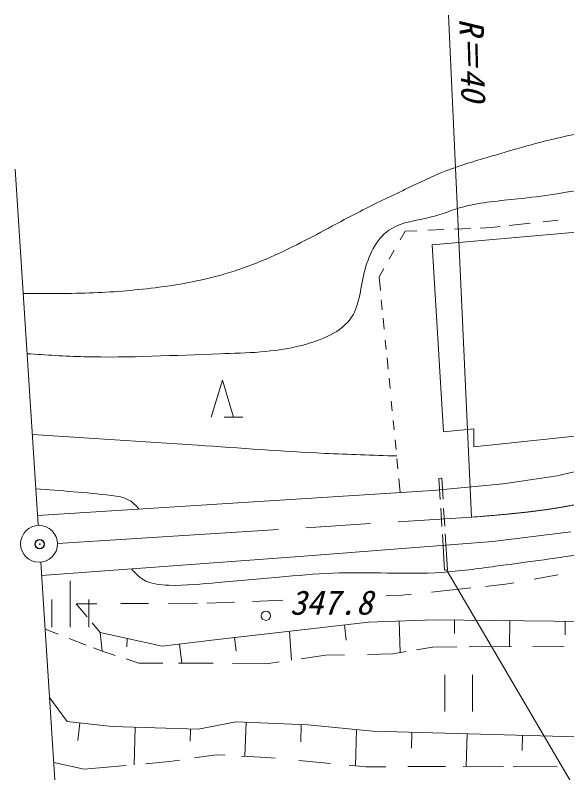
# Model space of a CAD drawing. Units: millimetres, scale not verified. Extents: x 40000 to 680000, y 20000 to 380000.
# Drawn here: x 105574 to 135480, y 243288 to 284359 of the extents above; entities that cross this region are included whole.
import ezdxf
from ezdxf.enums import TextEntityAlignment as Align

# ---------------------------------------------------------------- set-up
doc = ezdxf.new("R2010")
doc.units = ezdxf.units.MM
doc.header["$LTSCALE"] = 1000
doc.header["$PDMODE"] = 32
doc.header["$PDSIZE"] = 500
doc.linetypes.add('CHAIN', pattern=[18.5, 12, -1.5, 3.5, -1.5])
for name, color, linetype, lineweight in [('M-BGD', 7, 'Continuous', 13), ('M-BMK', 2, 'CHAIN', 13), ('M-BMK-SRVR', 3, 'Continuous', 13), ('M-STR-HTXT', 7, 'Continuous', 13), ('M-STR-STR3', 7, 'Continuous', 13)]:
    doc.layers.add(name, color=color, linetype=linetype, lineweight=lineweight)
doc.layers.add('M-OTRS', color=6, linetype='Continuous')
doc.styles.add('ＭＳ ゴシック', font='')
doc.styles.get('ＭＳ ゴシック').set_extended_font_data('MS Gothic')

msp = doc.modelspace()

# ---------------------------------------------------------------- linework, layer by layer
at = {"layer": 'M-BGD'}
for p, q in [((128187, 271916), (142550, 273177)), ((134204, 273159), (135018, 273251)), ((127938, 272698), (128813, 272735)), ((129384, 272759), (130261, 272796)), ((130785, 272818), (131416, 272845)), ((131416, 272845), (131870, 272896)), ((132355, 272951), (133493, 273079)), ((126448, 272178), (126716, 272646)), ((126716, 272646), (127347, 272673)), ((128794, 261780), (128187, 271916)), ((125852, 271136), (126128, 271619)), ((125300, 270171), (125562, 270630)), ((125373, 269430), (125300, 270171)), ((125476, 268383), (125422, 268926)), ((125578, 267343), (125520, 267934)), ((125687, 266243), (125638, 266742)), ((125794, 265162), (125733, 265778)), ((116208, 262573), (116810, 264572)), ((116810, 264572), (117408, 262572)), ((125896, 264121), (125841, 264684)), ((126015, 262919), (125964, 263439)), ((116908, 262572), (117908, 262572)), ((126118, 261877), (126067, 262391)), ((130436, 261943), (128794, 261780)), ((140120, 261976), (130435, 260958)), ((130435, 260958), (130436, 261943)), ((126222, 260819), (126171, 261336)), ((126325, 259774), (126271, 260324)), ((137867, 260080), (134963, 259379)), ((126453, 258479), (126378, 259235)), ((128548, 259243), (128698, 259253)), ((128548, 259243), (128618, 258102)), ((128698, 259253), (128768, 258119)), ((134963, 259379), (132029, 258953)), ((132029, 258953), (128208, 258590)), ((128208, 258590), (106796, 257236)), ((128647, 257633), (128708, 256645)), ((128798, 257626), (128858, 256654)), ((131474, 255837), (135688, 256361)), ((128735, 256205), (128854, 254282)), ((128884, 256237), (129004, 254291)), ((120744, 254990), (131474, 255837)), ((107007, 253986), (120744, 254990)), ((128854, 254282), (129004, 254291)), ((133705, 253794), (134990, 254026)), ((108564, 253688), (108562, 251188)), ((131069, 253397), (132160, 253515)), ((132160, 253515), (132604, 253595)), ((128147, 253083), (130283, 253312)), ((107563, 252689), (107562, 251189)), ((109562, 251187), (109563, 252687)), ((118436, 252580), (120080, 252647)), ((125667, 252875), (126550, 252911)), ((126550, 252911), (127056, 252965)), ((108874, 252451), (109998, 252456)), ((109476, 251740), (108874, 252451)), ((111308, 252461), (112810, 252467)), ((113888, 252471), (115467, 252477)), ((115971, 252479), (117467, 252540)), ((110191, 250895), (109743, 251424)), ((124724, 251459), (121918, 251123)), ((128272, 251591), (124724, 251459)), ((126449, 249804), (126385, 251521)), ((140067, 251447), (128272, 251591)), ((129385, 250843), (129394, 251578)), ((132377, 250137), (132394, 251541)), ((135385, 250764), (135394, 251504)), ((107900, 250810), (107196, 251083)), ((121918, 251123), (116240, 250485)), ((120557, 249393), (120443, 250957)), ((123521, 250474), (123422, 251303)), ((109424, 250218), (108495, 250579)), ((110292, 249881), (110191, 250895)), ((113536, 250149), (110191, 250895)), ((111627, 250114), (111641, 250572)), ((117547, 249880), (117462, 250637)), ((116240, 250485), (113536, 250149)), ((114613, 249236), (114485, 250267)), ((132486, 250133), (130177, 250117)), ((135338, 250120), (133643, 250130)), ((110292, 249881), (109822, 250064)), ((110992, 249655), (110292, 249881)), ((126040, 249734), (124666, 249710)), ((126767, 249858), (126040, 249734)), ((128204, 250104), (127335, 249956)), ((129522, 250113), (128204, 250104)), ((112285, 249238), (111583, 249465)), ((119890, 249299), (119213, 249199)), ((122390, 249669), (121075, 249475)), ((123434, 249688), (122390, 249669)), ((113577, 249237), (112285, 249238)), ((115834, 249235), (114425, 249236)), ((116313, 249230), (115834, 249235)), ((119213, 249199), (117354, 249219)), ((128869, 246610), (128870, 248610)), ((130370, 248609), (130369, 246609)), ((107437, 247380), (108396, 246064)), ((108396, 246064), (110829, 245792)), ((115493, 245653), (117555, 246057)), ((117555, 246057), (121441, 245885)), ((118033, 244188), (118088, 246033)), ((108970, 245037), (109076, 245988)), ((110829, 245792), (115493, 245653)), ((112017, 243730), (112077, 245755)), ((115056, 244997), (115076, 245665)), ((121058, 244969), (121086, 245901)), ((121441, 245885), (124956, 245544)), ((124021, 243672), (124079, 245629)), ((124956, 245544), (136007, 245232)), ((127050, 244618), (127076, 245484)), ((130022, 243639), (130075, 245400)), ((133067, 244495), (133073, 245315)), ((114474, 243975), (113937, 243897)), ((116472, 244267), (115294, 244095)), ((116967, 244242), (116472, 244267)), ((119209, 244129), (117850, 244198)), ((119673, 244085), (119209, 244129)), ((122672, 243800), (120947, 243964)), ((109307, 243495), (107667, 243856)), ((111596, 243694), (109307, 243495)), ((113937, 243897), (112638, 243784)), ((124582, 243618), (123675, 243705)), ((125666, 243622), (124582, 243618)), ((128900, 243634), (126860, 243627)), ((132051, 243646), (129863, 243638)), ((134950, 243606), (132563, 243639))]:
    msp.add_line(p, q, dxfattribs=at)
msp.add_circle((119166, 251804), 250, dxfattribs=at)
for points, knots in [([(169998, 280904), (169672, 280936), (169345, 280967), (169045, 280897), (168652, 280804), (168304, 280536), (167961, 280279), (167263, 279759), (166584, 279288), (165881, 278830), (165262, 278426), (164625, 278033), (164008, 277613), (163352, 277167), (162718, 276691), (162062, 276248), (161424, 275818), (160765, 275420), (160096, 275040), (159598, 274757), (159094, 274485), (158553, 274286), (158059, 274103), (157534, 273982), (157011, 273984), (156500, 273987), (155992, 274106), (155500, 274258), (154887, 274446), (154299, 274684), (153717, 274954), (153131, 275226), (152549, 275530), (151933, 275681), (151207, 275860), (150432, 275827), (149666, 275804), (148289, 275763), (146940, 275757), (145585, 275716), (144046, 275671), (142500, 275583), (140959, 275448), (139572, 275327), (138190, 275168), (136817, 274967), (135489, 274773), (134170, 274540), (132826, 274396), (131838, 274290), (130836, 274233), (129893, 273975), (129287, 273809), (128705, 273561), (128078, 273402), (127350, 273217), (126561, 273154), (125956, 272785), (125241, 272349), (124785, 271486), (124542, 270586), (124291, 269654), (124270, 268682), (123807, 267980), (123279, 267180), (122177, 266732), (121118, 266461), (119582, 266069), (118135, 266049), (116664, 266003), (114246, 265927), (111762, 265779), (109305, 265846), (108275, 265874), (107250, 265939), (106226, 266005)], [0, 0, 0, 0, 1, 1, 1, 2, 2, 2, 3, 3, 3, 4, 4, 4, 5, 5, 5, 6, 6, 6, 7, 7, 7, 8, 8, 8, 9, 9, 9, 10, 10, 10, 11, 11, 11, 12, 12, 12, 13, 13, 13, 14, 14, 14, 15, 15, 15, 16, 16, 16, 17, 17, 17, 18, 18, 18, 19, 19, 19, 20, 20, 20, 21, 21, 21, 22, 22, 22, 23, 23, 23, 24, 24, 24, 25, 25, 25, 25]), ([(106013, 269274), (107284, 269267), (108555, 269259), (109824, 269310), (111014, 269358), (112203, 269457), (113386, 269614), (114589, 269773), (115787, 269993), (116949, 270334), (118294, 270730), (119591, 271288), (120847, 271918), (122003, 272498), (123123, 273138), (124272, 273724), (125080, 274137), (125903, 274524), (126722, 274919), (127448, 275270), (128172, 275627), (128922, 275920), (129738, 276238), (130584, 276479), (131427, 276725), (132684, 277091), (133935, 277469), (135213, 277752), (136230, 277977), (137265, 278142), (138303, 278195), (139581, 278259), (140866, 278152), (142143, 278025), (143569, 277883), (144986, 277716), (146401, 277520), (147633, 277350), (148864, 277158), (150103, 277044), (151231, 276941), (152365, 276902), (153498, 276903), (154426, 276903), (155354, 276930), (156281, 276956)], [0, 0, 0, 0, 1, 1, 1, 2, 2, 2, 3, 3, 3, 4, 4, 4, 5, 5, 5, 6, 6, 6, 7, 7, 7, 8, 8, 8, 9, 9, 9, 10, 10, 10, 11, 11, 11, 12, 12, 12, 13, 13, 13, 14, 14, 14, 15, 15, 15, 15]), ([(111883, 254343), (112079, 254128), (112274, 253914), (112509, 253769), (112906, 253523), (113415, 253471), (113909, 253456), (114828, 253429), (115696, 253526), (116574, 253610), (117668, 253714), (118779, 253798), (119884, 253896), (120856, 253982), (121823, 254078), (122795, 254116), (124761, 254192), (126741, 254027), (128703, 254156), (129676, 254220), (130645, 254356), (131613, 254487), (133172, 254697), (134731, 254893), (136279, 255150), (138178, 255465), (140061, 255872), (141944, 256300), (143385, 256628), (144826, 256968), (146210, 257474), (147686, 258015), (149097, 258745), (150432, 259581), (151448, 260219), (152420, 260918), (153388, 261623), (154566, 262481), (155737, 263348), (156922, 264197), (158505, 265332), (160111, 266435), (161767, 267458), (162797, 268095), (163846, 268701), (164900, 269300), (166220, 270050), (167548, 270790), (168923, 271429), (170239, 272042), (171599, 272562), (172922, 273159), (173994, 273642), (175042, 274175), (176122, 274645), (177133, 275084), (178173, 275468), (179122, 276019), (179830, 276431), (180488, 276936), (181100, 277484), (181311, 277673), (181517, 277867), (181723, 278061)], [0, 0, 0, 0, 1, 1, 1, 2, 2, 2, 3, 3, 3, 4, 4, 4, 5, 5, 5, 6, 6, 6, 7, 7, 7, 8, 8, 8, 9, 9, 9, 10, 10, 10, 11, 11, 11, 12, 12, 12, 13, 13, 13, 14, 14, 14, 15, 15, 15, 16, 16, 16, 17, 17, 17, 18, 18, 18, 19, 19, 19, 20, 20, 20, 21, 21, 21, 21]), ([(126257, 260464), (124954, 260504), (123651, 260544), (122350, 260606), (120049, 260715), (117752, 260891), (115454, 261051), (112474, 261259), (109492, 261441), (106511, 261623)], [0, 0, 0, 0, 1, 1, 1, 2, 2, 2, 3, 3, 3, 3]), ([(112292, 257583), (112121, 257769), (111949, 257956), (111742, 258076), (111467, 258236), (111128, 258281), (110793, 258322), (109389, 258491), (108046, 258583), (106702, 258675)], [0, 0, 0, 0, 1, 1, 1, 2, 2, 2, 3, 3, 3, 3])]:
    msp.add_open_spline(points, degree=3, knots=knots, dxfattribs=at)
at = {"layer": 'M-BMK'}
msp.add_line((107866, 255719), (130317, 257145), dxfattribs=at)
msp.add_open_spline([(130317, 257145), (131932, 257277), (133547, 257409), (135141, 257679), (136698, 257942), (138235, 258336), (139748, 258800), (141239, 259256), (142707, 259780), (144138, 260392), (145441, 260950), (146713, 261581), (147948, 262276), (150105, 263488), (152148, 264893), (154190, 266297)], degree=3, knots=[0, 0, 0, 0, 1, 1, 1, 2, 2, 2, 3, 3, 3, 4, 4, 4, 5, 5, 5, 5], dxfattribs=at)
at = {"layer": 'M-BMK-SRVR'}
for p, q in [((105574, 276014), (106829, 256724)), ((106961, 254698), (108279, 234445))]:
    msp.add_line(p, q, dxfattribs=at)
msp.add_circle((106867, 255700), 1000, dxfattribs=at)
at = {"layer": 'M-OTRS'}
msp.add_point((106905, 255682), dxfattribs=at)
at = {"layer": 'M-STR-HTXT'}
msp.add_line((130317, 257145), (129065, 284359), dxfattribs=at)
at = {"layer": 'M-STR-STR3'}
msp.add_line((142579, 231113), (128949, 254288), dxfattribs=at)

# ---------------------------------------------------------------- texts
at = {"layer": 'M-BGD', "style": 'ＭＳ ゴシック', "oblique": 15}
msp.add_text('347.8', height=1320, rotation=0.124, dxfattribs=at).set_placement((120457, 252515), align=Align.MIDDLE_LEFT)
at = {"layer": 'M-STR-HTXT', "style": 'ＭＳ ゴシック', "oblique": 15}
msp.add_text('R＝40', height=1320, rotation=271.641, dxfattribs=at).set_placement((130303, 284192), align=Align.MIDDLE_LEFT)

doc.saveas('drawing.dxf')
